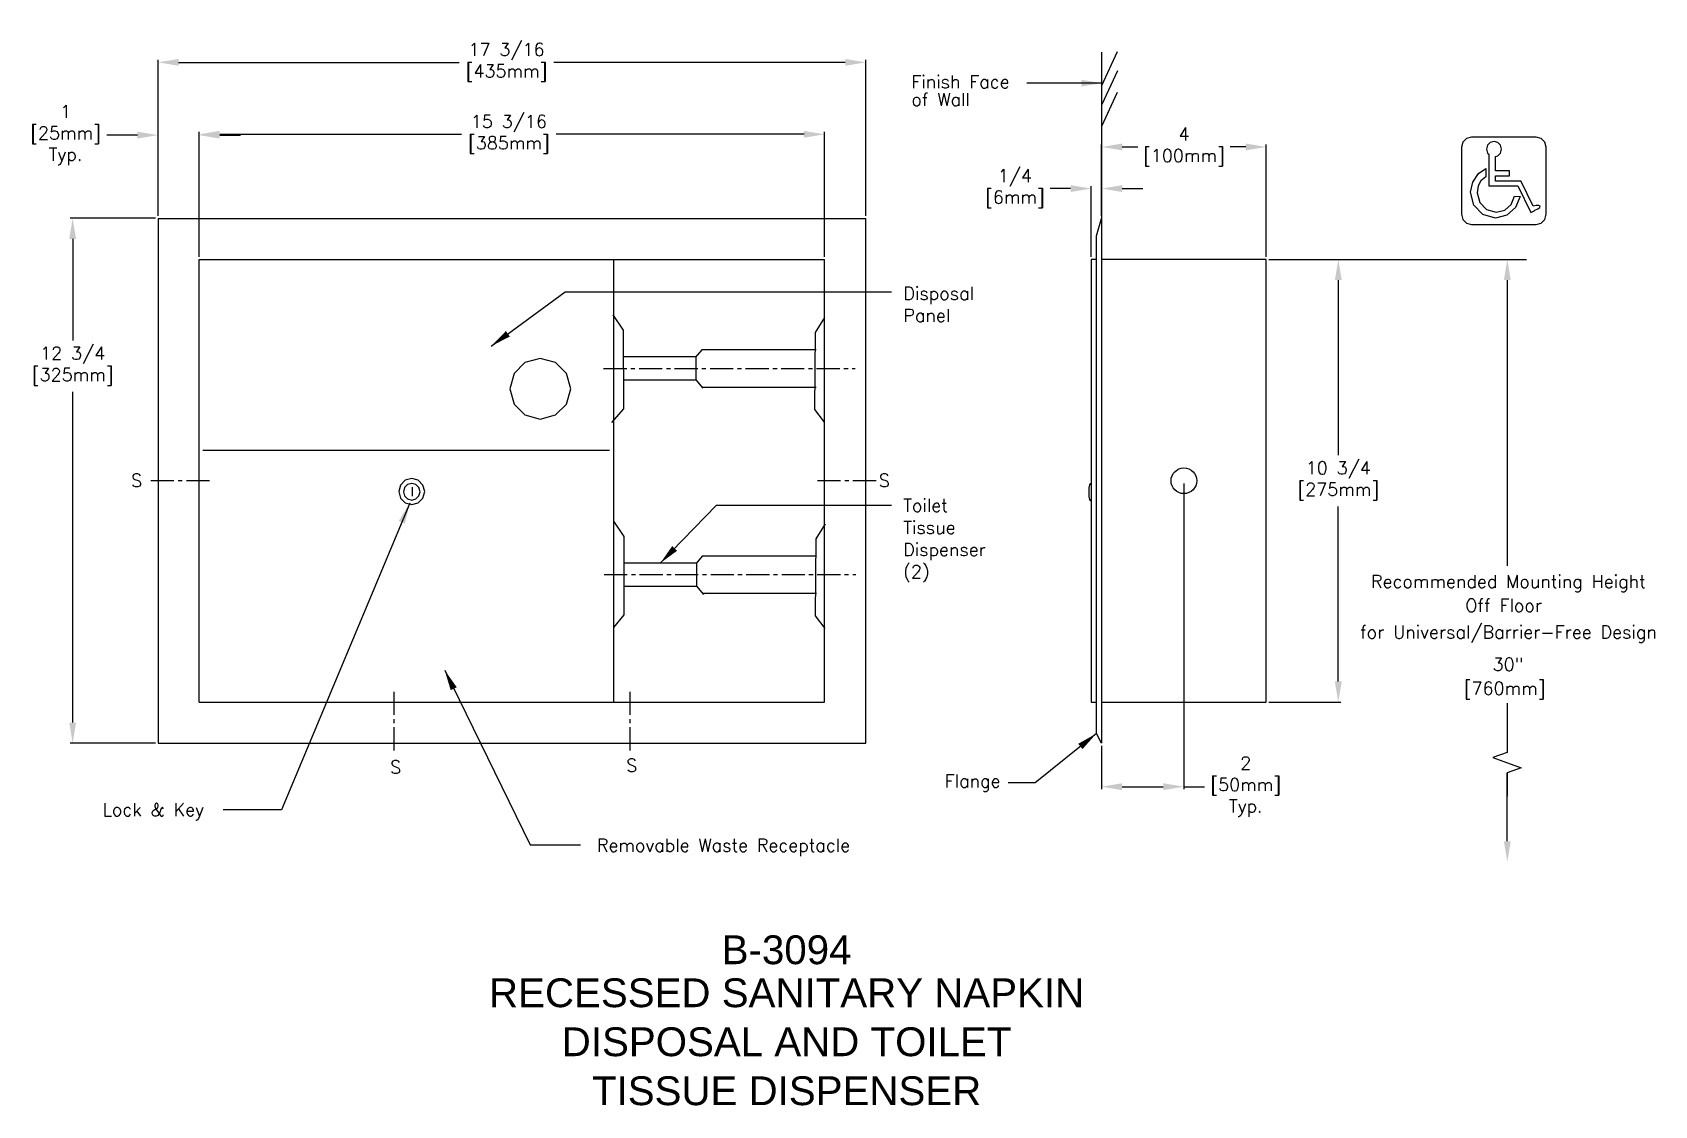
# Model space of a CAD drawing. Extents: x 9 to 48.4, y 25.6 to 51.7.
import ezdxf
from ezdxf.enums import TextEntityAlignment as Align

# ---------------------------------------------------------------- set-up
doc = ezdxf.new("R2010")
doc.units = 0
doc.header["$MEASUREMENT"] = 0
doc.header["$PDMODE"] = 3
doc.header["$PDSIZE"] = 1
doc.linetypes.add('CENTER2', pattern=[1.125, 0.75, -0.125, 0.125, -0.125])
doc.layers.get('0').update_dxf_attribs({"linetype": 'CONTINUOUS'})
doc.layers.get('DEFPOINTS').update_dxf_attribs({"linetype": 'CONTINUOUS'})
for name, color, linetype in [('DETAIL', 4, 'CONTINUOUS'), ('DIM', 1, 'CONTINUOUS'), ('TEXT', 2, 'CONTINUOUS')]:
    doc.layers.add(name, color=color, linetype=linetype)
doc.styles.add('ARIAL_5', font='arial.ttf', dxfattribs={"height": 5})
doc.styles.add('DIM_S_7', font='simplex.shx', dxfattribs={"height": 0.3125})
doc.dimstyles.new('DIM_S_7', dxfattribs={"dimtxt": 0.125, "dimasz": 0.5, "dimexe": 0.0625, "dimexo": 0.0625, "dimgap": 0.09375, "dimtad": 0, "dimtih": 1, "dimtoh": 1, "dimdec": 4, "dimzin": 0, "dimtxsty": 'DIM_S_7', "dimcen": 0.09375, "dimaunit": 1, "dimazin": 3, "dimtfac": 1, "dimtdec": 4, "dimtofl": 0, "dimtmove": 0, "dimatfit": 3, "dimtolj": 1, "dimtzin": 0})

# ---------------------------------------------------------------- blocks, each defined once
blk = doc.blocks.new('*D1')
at = {"color": 0, "linetype": 'BYBLOCK'}
for p, q in [((13.029, 46.221), (13.029, 49.262)), ((28.217, 46.221), (28.217, 49.262)), ((13.529, 49.2), (19.398, 49.2)), ((27.717, 49.2), (21.699, 49.2))]:
    blk.add_line(p, q, dxfattribs=at)
for points in [[(13.529, 49.283), (13.529, 49.117), (13.029, 49.2)], [(27.717, 49.283), (27.717, 49.117), (28.217, 49.2)]]:
    blk.add_solid(points, dxfattribs=at)
at = {"layer": 'DEFPOINTS', "color": 0, "linetype": 'BYBLOCK'}
for p in [(28.217, 49.2), (13.029, 46.159), (28.217, 46.159)]:
    blk.add_point(p, dxfattribs=at)
at = {"color": 0, "linetype": 'BYBLOCK', "insert": (20.549, 49.2), "char_height": 0.3125, "attachment_point": 5, "style": 'DIM_S_7'}
blk.add_mtext('\\A1;15 3/16\\P[385mm]', dxfattribs=at)
blk = doc.blocks.new('*D0')
at = {"color": 0, "linetype": 'BYBLOCK'}
for p, q in [((12.029, 47.221), (12.029, 51.01)), ((12.529, 50.948), (19.342, 50.948)), ((28.717, 50.948), (21.643, 50.948)), ((29.217, 47.221), (29.217, 51.01))]:
    blk.add_line(p, q, dxfattribs=at)
for points in [[(12.529, 51.031), (12.529, 50.865), (12.029, 50.948)], [(28.717, 51.031), (28.717, 50.865), (29.217, 50.948)]]:
    blk.add_solid(points, dxfattribs=at)
at = {"layer": 'DEFPOINTS', "color": 0, "linetype": 'BYBLOCK'}
for p in [(29.217, 50.948), (12.029, 47.159), (29.217, 47.159)]:
    blk.add_point(p, dxfattribs=at)
at = {"color": 0, "linetype": 'BYBLOCK', "insert": (20.492, 50.948), "char_height": 0.3125, "attachment_point": 5, "style": 'DIM_S_7'}
blk.add_mtext('\\A1;17 3/16\\P[435mm]', dxfattribs=at)
blk = doc.blocks.new('*D3')
at = {"color": 0, "linetype": 'BYBLOCK'}
for p, q in [((12.029, 47.221), (12.029, 49.243)), ((13.029, 46.221), (13.029, 49.243)), ((11.529, 49.18), (10.784, 49.18)), ((13.529, 49.18), (14.029, 49.18))]:
    blk.add_line(p, q, dxfattribs=at)
for points in [[(11.529, 49.264), (11.529, 49.097), (12.029, 49.18)], [(13.529, 49.264), (13.529, 49.097), (13.029, 49.18)]]:
    blk.add_solid(points, dxfattribs=at)
at = {"layer": 'DEFPOINTS', "color": 0, "linetype": 'BYBLOCK'}
for p in [(13.029, 49.18), (12.029, 47.159), (13.029, 46.159)]:
    blk.add_point(p, dxfattribs=at)
at = {"color": 0, "linetype": 'BYBLOCK', "insert": (9.783, 49.18), "char_height": 0.3125, "attachment_point": 5, "style": 'DIM_S_7'}
blk.add_mtext('\\A1;1\\P[25mm]\\PTyp.', dxfattribs=at)
blk = doc.blocks.new('*D2')
at = {"color": 0, "linetype": 'BYBLOCK'}
for p, q in [((11.966, 47.159), (9.893, 47.159)), ((9.956, 46.659), (9.956, 44.192)), ((9.956, 34.909), (9.956, 42.948)), ((11.966, 34.409), (9.893, 34.409))]:
    blk.add_line(p, q, dxfattribs=at)
for points in [[(9.873, 46.659), (10.039, 46.659), (9.956, 47.159)], [(9.873, 34.909), (10.039, 34.909), (9.956, 34.409)]]:
    blk.add_solid(points, dxfattribs=at)
at = {"layer": 'DEFPOINTS', "color": 0, "linetype": 'BYBLOCK'}
for p in [(12.029, 47.159), (9.956, 34.409), (12.029, 34.409)]:
    blk.add_point(p, dxfattribs=at)
at = {"color": 0, "linetype": 'BYBLOCK', "insert": (9.956, 43.57), "char_height": 0.3125, "attachment_point": 5, "style": 'DIM_S_7'}
blk.add_mtext('\\A1;12 3/4\\P[325mm]', dxfattribs=at)
blk = doc.blocks.new('*D4')
at = {"color": 0, "linetype": 'BYBLOCK'}
for p, q in [((39.003, 46.159), (40.753, 46.159)), ((40.69, 45.659), (40.69, 41.406)), ((40.69, 35.909), (40.69, 40.162)), ((39.003, 35.409), (40.753, 35.409))]:
    blk.add_line(p, q, dxfattribs=at)
for points in [[(40.607, 45.659), (40.774, 45.659), (40.69, 46.159)], [(40.607, 35.909), (40.774, 35.909), (40.69, 35.409)]]:
    blk.add_solid(points, dxfattribs=at)
at = {"layer": 'DEFPOINTS', "color": 0, "linetype": 'BYBLOCK'}
for p in [(38.941, 46.159), (38.941, 35.409), (40.69, 35.409)]:
    blk.add_point(p, dxfattribs=at)
at = {"color": 0, "linetype": 'BYBLOCK', "insert": (40.69, 40.784), "char_height": 0.3125, "attachment_point": 5, "style": 'DIM_S_7'}
blk.add_mtext('\\A1;10 3/4\\P[275mm]', dxfattribs=at)
blk = doc.blocks.new('*D7')
at = {"color": 0, "linetype": 'BYBLOCK'}
for p, q in [((36.941, 40.721), (36.941, 33.29)), ((34.941, 34.346), (34.941, 33.29)), ((35.441, 33.352), (36.441, 33.352)), ((36.941, 33.352), (37.441, 33.352))]:
    blk.add_line(p, q, dxfattribs=at)
for points in [[(35.441, 33.436), (35.441, 33.269), (34.941, 33.352)], [(36.441, 33.436), (36.441, 33.269), (36.941, 33.352)]]:
    blk.add_solid(points, dxfattribs=at)
at = {"layer": 'DEFPOINTS', "color": 0, "linetype": 'BYBLOCK'}
for p in [(36.941, 40.784), (34.941, 34.409), (36.941, 33.352)]:
    blk.add_point(p, dxfattribs=at)
at = {"color": 0, "linetype": 'BYBLOCK', "insert": (38.442, 33.352), "char_height": 0.3125, "attachment_point": 5, "style": 'DIM_S_7'}
blk.add_mtext('\\A1;2\\P[50mm]\\PTyp.', dxfattribs=at)
blk = doc.blocks.new('*D5')
at = {"color": 0, "linetype": 'BYBLOCK'}
for p, q in [((34.942, 47.221), (34.942, 48.955)), ((35.442, 48.893), (35.821, 48.893)), ((38.441, 48.893), (38.062, 48.893)), ((38.941, 46.221), (38.941, 48.955))]:
    blk.add_line(p, q, dxfattribs=at)
for points in [[(35.442, 48.976), (35.442, 48.81), (34.942, 48.893)], [(38.441, 48.976), (38.441, 48.81), (38.941, 48.893)]]:
    blk.add_solid(points, dxfattribs=at)
at = {"layer": 'DEFPOINTS', "color": 0, "linetype": 'BYBLOCK'}
for p in [(38.941, 48.893), (34.942, 47.159), (38.941, 46.159)]:
    blk.add_point(p, dxfattribs=at)
at = {"color": 0, "linetype": 'BYBLOCK', "insert": (36.942, 48.893), "char_height": 0.3125, "attachment_point": 5, "style": 'DIM_S_7'}
blk.add_mtext('\\A1;4\\P[100mm]', dxfattribs=at)
blk = doc.blocks.new('*D6')
at = {"color": 0, "linetype": 'BYBLOCK'}
for p, q in [((34.191, 47.882), (33.691, 47.882)), ((34.691, 46.221), (34.691, 47.944)), ((34.942, 47.221), (34.942, 47.944)), ((35.442, 47.882), (35.942, 47.882))]:
    blk.add_line(p, q, dxfattribs=at)
for points in [[(34.191, 47.965), (34.191, 47.798), (34.691, 47.882)], [(35.442, 47.965), (35.442, 47.798), (34.942, 47.882)]]:
    blk.add_solid(points, dxfattribs=at)
at = {"layer": 'DEFPOINTS', "color": 0, "linetype": 'BYBLOCK'}
for p in [(34.942, 47.882), (34.942, 47.159), (34.691, 46.159)]:
    blk.add_point(p, dxfattribs=at)
at = {"color": 0, "linetype": 'BYBLOCK', "insert": (32.838, 47.882), "char_height": 0.3125, "attachment_point": 5, "style": 'DIM_S_7'}
blk.add_mtext('\\A1;1/4\\P[6mm]', dxfattribs=at)

msp = doc.modelspace()

# ---------------------------------------------------------------- linework, layer by layer
at = {"layer": 'DETAIL', "linetype": 'CONTINUOUS'}
for p, q in [((12.02882, 47.15877), (29.21671, 47.15877)), ((12.02882, 47.15877), (12.02882, 34.40877)), ((29.21671, 34.40877), (29.21671, 47.15877)), ((13.02882, 46.15877), (28.21671, 46.15877)), ((13.02882, 35.40877), (13.02882, 46.15877)), ((28.21671, 35.40877), (28.21671, 46.15877)), ((13.02882, 35.40877), (28.21671, 35.40877)), ((12.02882, 34.40877), (29.21671, 34.40877))]:
    msp.add_line(p, q, dxfattribs=at)
at = {"layer": 'DETAIL', "linetype": 'CENTER2', "ltscale": 0.75}
for p, q in [((13.27882, 40.78377), (11.77882, 40.78377)), ((29.46671, 40.78377), (27.96671, 40.78377)), ((17.75812, 35.65877), (17.75812, 34.15877)), ((23.48742, 35.65877), (23.48742, 34.15877))]:
    msp.add_line(p, q, dxfattribs=at)
at = {"layer": 'DETAIL', "linetype": 'CONTINUOUS'}
for points in [[(35.31959, 51.20657), (34.94218, 50.38158)], [(34.94218, 51.19262), (34.94218, 47.15877)], [(35.3266, 50.74514), (34.94916, 49.9201)], [(35.31959, 50.21374), (34.94218, 49.38871)], [(44.50749, 48.65934), (44.56433, 48.67537), (44.62933, 48.74316), (44.65407, 48.83849), (44.62933, 48.93394), (44.56433, 49.00176), (44.47284, 49.02757), (44.38136, 49.00176), (44.31635, 48.93394), (44.29162, 48.83849), (44.31635, 48.74316), (44.34474, 48.71357)], [(44.34474, 48.71357), (44.34474, 47.94579)], [(44.50749, 48.31046), (44.50749, 48.65934)], [(44.50749, 48.19175), (44.84909, 48.19175), (44.84909, 48.31046), (44.50749, 48.31046)], [(44.50749, 48.0645), (44.50749, 48.19175)], [(45.13397, 48.05463), (45.13397, 48.0645), (44.50749, 48.0645)], [(44.34474, 47.94579), (44.50749, 47.94579)], [(44.50749, 47.94579), (45.04758, 47.94579)], [(45.04758, 47.94579), (45.36345, 47.29848)], [(45.41833, 47.45127), (45.13397, 48.05463)], [(45.36345, 47.29848), (45.46496, 47.35232), (45.4628, 47.35691)], [(45.4628, 47.35691), (45.53478, 47.38846), (45.58087, 47.42321), (45.59168, 47.45482), (45.56176, 47.47314), (45.49908, 47.47175), (45.41833, 47.45127)], [(23.08541, 46.15877), (23.08541, 35.40877)], [(34.81592, 46.15877), (34.69092, 46.15877), (34.69092, 35.40877)], [(34.94102, 35.40877), (38.94092, 35.40877), (38.94092, 46.15877), (34.94209, 46.15877)], [(23.07142, 44.81415), (23.32312, 44.4436), (23.33014, 42.53485), (23.04348, 42.19922)], [(28.21671, 44.75123), (27.98554, 44.38418), (27.97198, 42.51387), (28.20902, 42.20565)], [(23.32757, 43.23403), (25.09878, 43.23403), (25.09878, 43.79337), (23.32551, 43.79337)], [(28.00694, 43.96116), (25.23161, 43.96116), (25.07079, 43.77938)], [(25.26657, 43.03124), (25.09878, 43.23403)], [(28.00694, 43.05221), (25.24561, 43.05221)], [(13.1194, 41.52803), (22.99023, 41.52803)], [(18.20392, 40.62609), (18.19695, 40.40931)], [(34.66115, 40.71012), (34.64616, 40.68231), (34.63547, 40.60941), (34.63139, 40.50721)], [(34.69092, 40.71012), (34.68684, 40.71012), (34.67614, 40.71012), (34.66115, 40.71012)], [(34.63139, 40.50721), (34.63547, 40.40501), (34.64616, 40.33212), (34.66115, 40.3043)], [(34.66115, 40.3043), (34.67614, 40.3043), (34.68684, 40.3043), (34.69092, 40.3043)], [(23.08541, 39.80342), (23.33712, 39.43284), (23.3441, 37.5241), (23.08541, 37.22123)], [(28.23071, 39.74048), (27.99953, 39.37343), (27.98598, 37.50312), (28.22301, 37.19477)], [(23.34154, 38.22327), (25.11278, 38.22327), (25.11278, 38.78262), (23.3395, 38.78262)], [(28.02094, 38.95041), (25.24561, 38.95041), (25.08479, 38.76863)], [(25.28056, 38.02049), (25.11278, 38.22327)], [(28.02094, 38.04149), (25.25959, 38.04149)], [(34.69092, 35.40877), (34.81592, 35.40877)]]:
    msp.add_lwpolyline(points, dxfattribs=at)
for points in [[(45.49798, 47.0079), (45.61911, 47.04206), (45.70519, 47.13178), (45.73795, 47.25794), (45.73795, 48.88408), (45.70519, 49.01035), (45.61911, 49.10011), (45.49798, 49.13427), (43.92484, 49.13427), (43.8037, 49.10011), (43.71762, 49.01035), (43.68487, 48.88408), (43.68487, 47.25794), (43.71762, 47.13178), (43.8037, 47.04206), (43.92484, 47.0079)], [(45.1056, 47.69071), (44.9961, 47.42048), (44.78533, 47.23267), (44.50681, 47.16229), (44.20047, 47.24869), (43.98268, 47.47573), (43.89979, 47.7952), (43.95522, 48.04017), (44.09336, 48.24706), (44.27203, 48.37187), (44.2737, 48.16562), (44.1529, 48.07335), (44.08659, 47.94736), (44.06635, 47.78188), (44.12852, 47.54232), (44.29186, 47.37207), (44.52164, 47.30728), (44.73047, 47.35786), (44.88853, 47.49459), (44.97067, 47.69507)], [(34.81592, 34.64347), (34.81592, 46.73451), (34.94218, 47.15877), (34.94092, 34.40877)], [(21.3125, 42.28132), (21.68503, 42.38211), (21.94988, 42.64699), (22.05069, 43.01962), (21.94988, 43.39224), (21.68503, 43.65707), (21.3125, 43.75785), (20.93994, 43.65707), (20.6751, 43.39224), (20.57431, 43.01962), (20.6751, 42.64699), (20.93994, 42.38211)], [(18.18993, 40.20473), (18.34957, 40.24794), (18.46306, 40.36146), (18.50624, 40.52121), (18.46306, 40.68092), (18.34957, 40.79444), (18.18993, 40.83764), (18.03026, 40.79444), (17.91681, 40.68092), (17.87366, 40.52121), (17.91681, 40.36146), (18.03026, 40.24794)], [(18.18993, 40.31631), (18.29216, 40.34399), (18.3648, 40.41666), (18.39244, 40.51882), (18.3648, 40.62103), (18.29216, 40.69367), (18.18993, 40.7213), (18.08772, 40.69367), (18.01509, 40.62103), (17.98746, 40.51882), (18.01509, 40.41666), (18.08772, 40.34399)]]:
    msp.add_lwpolyline(points, close=True, dxfattribs=at)
at = {"layer": 'DETAIL', "linetype": 'CENTER2', "ltscale": 0.75}
for points in [[(22.8477, 43.51368), (28.95768, 43.51368)], [(22.8617, 38.50293), (28.97167, 38.50293)]]:
    msp.add_lwpolyline(points, dxfattribs=at)
at = {"layer": 'DETAIL', "linetype": 'CONTINUOUS'}
msp.add_circle((36.94092, 40.78377), 0.3125, dxfattribs=at)
at = {"layer": 'DIM', "linetype": 'CONTINUOUS'}
for p, q in [((39.19092, 46.15877), (45.26344, 46.15877)), ((44.79469, 45.65877), (44.79469, 38.71705)), ((44.79469, 32.02717), (44.79469, 33.68788))]:
    msp.add_line(p, q, dxfattribs=at)
msp.add_lwpolyline([(44.79029, 35.38208), (44.79029, 34.18628), (44.44685, 34.06128), (45.13372, 33.81128), (44.79029, 33.68628), (44.79029, 33.12579)], dxfattribs=at)
for points in [[(44.71136, 45.65877), (44.87803, 45.65877), (44.79469, 46.15877)], [(44.71136, 32.02717), (44.87803, 32.02717), (44.79469, 31.52717)]]:
    msp.add_solid(points, dxfattribs=at)

# ---------------------------------------------------------------- texts
at = {"layer": 'DIM', "linetype": 'CONTINUOUS', "style": 'DIM_S_7'}
for s, p in [('Finish Face', (30.32342, 50.3201)), ('of Wall', (30.32342, 49.88907)), ('Disposal', (30.12854, 45.17851)), ('Panel', (30.12854, 44.64279)), ('S', (11.37512, 40.63749)), ('S', (29.53033, 40.63749)), ('Toilet', (30.12316, 40.02845)), ('Tissue', (30.12316, 39.49273)), ('Dispenser', (30.12316, 38.95702)), ('(2)', (30.12316, 38.42131)), ('Recommended Mounting Height', (41.4845, 38.18073)), ('Off Floor', (43.77535, 37.59971)), ('for Universal/Barrier-Free Design', (41.21841, 36.95165)), ('30"', (44.43755, 36.16696)), ('[760mm]', (43.73815, 35.5866)), ('S', (17.66574, 33.67282)), ('S', (23.39896, 33.71262)), ('Flange', (31.13324, 33.33362)), ('Lock & Key', (10.68121, 32.63914)), ('Removable Waste Receptacle', (22.68717, 31.77262))]:
    msp.add_text(s, height=0.3125, dxfattribs=at).set_placement(p)
at = {"layer": 'TEXT', "linetype": 'CONTINUOUS', "style": 'ARIAL_5'}
for s, p in [('B-3094', (27.29291, 29.39105)), ('RECESSED SANITARY NAPKIN', (27.29291, 28.34646)), ('DISPOSAL AND TOILET', (27.29291, 27.15637)), ('TISSUE DISPENSER', (27.29291, 25.96628))]:
    msp.add_text(s, height=0.7, dxfattribs=at).set_placement(p, align=Align.MIDDLE)

# ---------------------------------------------------------------- dimensions: what is measured, and where the dimension line sits
at = {"layer": 'DIM', "linetype": 'CONTINUOUS'}
for base, p1, p2, text, picture, middle in [((29.21671, 50.94785), (12.02882, 47.15877), (29.21671, 47.15877), '<>\\P[435mm]', '*D0', (20.49223, 50.94785)), ((13.02882, 49.18038), (12.02882, 47.15877), (13.02882, 46.15877), '<>\\P[25mm]\\PTyp.', '*D3', (9.78277, 49.18038)), ((28.21671, 49.19996), (13.02882, 46.15877), (28.21671, 46.15877), '<>\\P[385mm]', '*D1', (20.54863, 49.19996)), ((38.94092, 48.89284), (34.94218, 47.15877), (38.94092, 46.15877), '<>\\P[100mm]', '*D5', (36.94155, 48.89284)), ((34.94218, 47.88162), (34.69092, 46.15877), (34.94218, 47.15877), '<>\\P[6mm]', '*D6', (32.83824, 47.88162)), ((36.94092, 33.35238), (34.94092, 34.40877), (36.94092, 40.78377), '<>\\P[50mm]\\PTyp.', '*D7', (38.44241, 33.35238))]:
    dim = msp.add_linear_dim(base=base, p1=p1, p2=p2, text=text, dimstyle='DIM_S_7', dxfattribs=at)
    dim.commit()
    dim.dimension.update_dxf_attribs({"geometry": picture, "text_midpoint": middle, "dimtype": 128})
for base, p1, p2, text, picture, middle in [((9.95583, 34.40877), (12.02882, 47.15877), (12.02882, 34.40877), '<>\\P[325mm]', '*D2', (9.95583, 43.56965)), ((40.69044, 35.40877), (38.94092, 46.15877), (38.94092, 35.40877), '<>\\P[275mm]', '*D4', (40.69044, 40.78377))]:
    dim = msp.add_linear_dim(base=base, p1=p1, p2=p2, angle=90, text=text, dimstyle='DIM_S_7', dxfattribs=at)
    dim.commit()
    dim.dimension.update_dxf_attribs({"geometry": picture, "text_midpoint": middle, "dimtype": 128})

# ---------------------------------------------------------------- leaders
for points in [[(34.94774, 50.44253), (33.12805, 50.44253)], [(20.12198, 44.0569), (21.91465, 45.37728), (29.84011, 45.37728)], [(18.14062, 40.23723), (15.02705, 32.7865), (13.61178, 32.7865)], [(24.22614, 38.78262), (25.59432, 40.19007), (29.84011, 40.19007)], [(18.98977, 36.18177), (21.06549, 31.93768), (22.29205, 31.93768)], [(34.81592, 34.64347), (33.33108, 33.44669), (32.67063, 33.44669)]]:
    msp.add_leader(points, dimstyle='DIM_S_7', dxfattribs=at)

doc.saveas('drawing.dxf')
